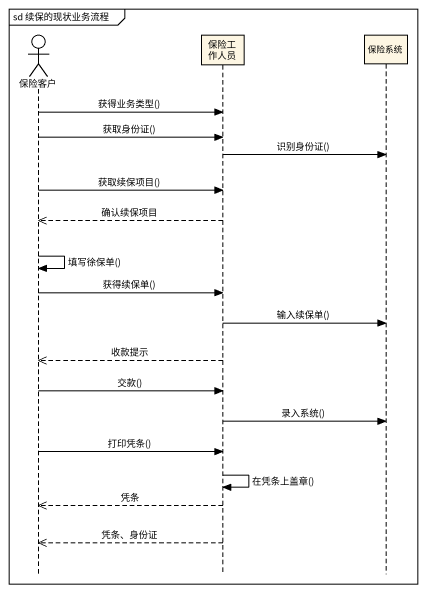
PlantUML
@startuml
mainframe sd 续保的现状业务流程
hide footbox
actor 保险客户
participant 保险工作人员
participant 保险系统

保险客户 -> 保险工作人员 : 获得业务类型()
保险客户 -> 保险工作人员 : 获取身份证()
保险工作人员 -> 保险系统 : 识别身份证()
保险客户 -> 保险工作人员 : 获取续保项目()
保险工作人员 -->> 保险客户 : 确认续保项目
保险客户 -> 保险客户 : 填写徐保单()
保险客户 -> 保险工作人员 : 获得续保单()
保险工作人员 -> 保险系统 : 输入续保单()
保险工作人员 -->> 保险客户 : 收款提示
保险客户 -> 保险工作人员 : 交款()
保险工作人员 -> 保险系统 : 录入系统()
保险客户 -> 保险工作人员 : 打印凭条()
保险工作人员 -> 保险工作人员 : 在凭条上盖章()
保险工作人员 -->> 保险客户 : 凭条
保险工作人员 -->> 保险客户 : 凭条、身份证
@enduml
